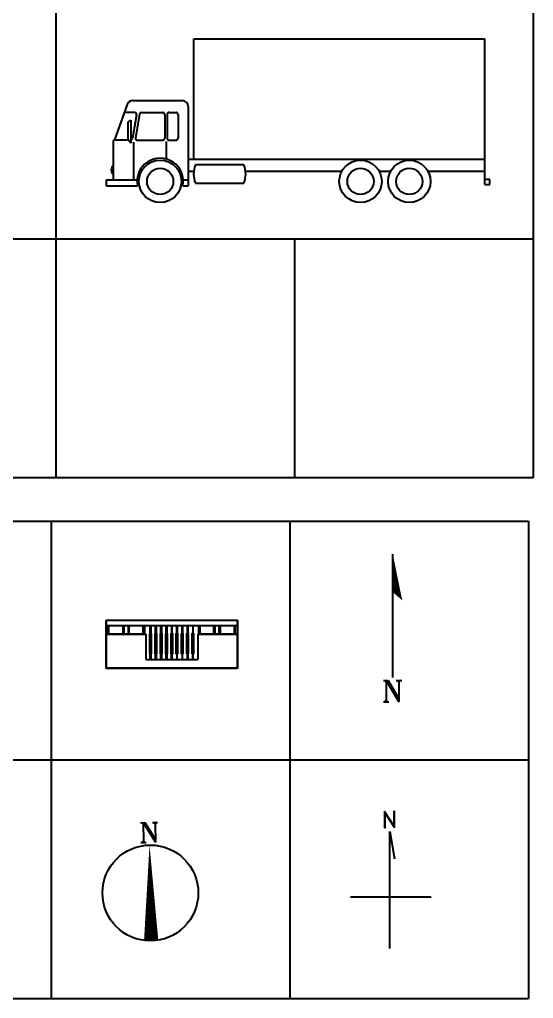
# Model space of a CAD drawing. Extents: x -72339 to 59654, y -38057 to 42097.
# Drawn here: x -17400 to -4479, y -38057 to -13449 of the extents above; entities that cross this region are included whole.
import ezdxf
from ezdxf.enums import TextEntityAlignment as Align

# ---------------------------------------------------------------- set-up
doc = ezdxf.new("R2010")
doc.units = 0
doc.header["$MEASUREMENT"] = 0
doc.layers.get('0').update_dxf_attribs({"linetype": 'CONTINUOUS'})
doc.layers.add('BIAO', color=7, linetype='CONTINUOUS')
doc.layers.add('WFRAME', color=7, linetype='CONTINUOUS')
doc.styles.add('DIM', font='txt')
doc.styles.add('ROMAND', font='ROMAND')
doc.styles.add('ROMANT', font='romant')
doc.styles.get("Standard").update_dxf_attribs({"font": 'TXT', "bigfont": 'HZTXT'})

# ---------------------------------------------------------------- blocks, each defined once
blk = doc.blocks.new('814')
at = {"color": 3, "linetype": 'Continuous'}
blk.add_3dface([(-1650, 0, -1100), (-1650, 0), (1650, 0), (1650, 0, -1100)], dxfattribs=at)
at = {"layer": 'WFRAME', "color": 3}
for points in [[(-1650, 1069), (-1650, 1069, -1100), (-1650, 1200, -1100), (-1650, 1200)], [(-1650, 1200, -1100), (-1650, 1069, -1100), (1650, 1069, -1100), (1650, 1200, -1100)], [(-1650, 1069, -49), (-1650, 851, -49), (-1650, 851, -65), (-1650, 1069, -65)], [(-1650, 1069, -512), (-1650, 851, -512), (-1650, 851, -528), (-1650, 1069, -528)], [(-1650, 1069, -600), (-1650, 851, -600), (-1650, 851, -617), (-1650, 1069, -617)], [(-1650, 1069, -1034), (-1650, 851, -1034), (-1650, 851, -1050), (-1650, 1069, -1050)], [(-689, 1069, -1100), (-689, 851, -1100), (-716, 851, -1100), (-716, 1069, -1100)], [(1650, 1069), (1650, 1069, -1100), (1650, 1200, -1100), (1650, 1200)], [(1650, 1069, -49), (1650, 851, -49), (1650, 851, -65), (1650, 1069, -65)], [(1650, 1069, -512), (1650, 851, -512), (1650, 851, -528), (1650, 1069, -528)], [(1650, 1069, -600), (1650, 851, -600), (1650, 851, -617), (1650, 1069, -617)], [(1650, 1069, -1034), (1650, 851, -1034), (1650, 851, -1050), (1650, 1069, -1050)], [(-1650, 851), (-1650, 851, -1100), (-1650, 0, -1100), (-1650, 0)], [(-553, 358, -1100), (-553, 873, -1100), (-519, 873, -1100), (-519, 358, -1100)], [(-419, 358, -1100), (-419, 873, -1100), (-386, 873, -1100), (-386, 358, -1100)], [(-286, 358, -1100), (-286, 873, -1100), (-253, 873, -1100), (-253, 358, -1100)], [(-153, 358, -1100), (-153, 873, -1100), (-119, 873, -1100), (-119, 358, -1100)], [(-19, 358, -1100), (-19, 870, -1100), (14, 873, -1100), (14, 358, -1100)], [(147, 873, -1100), (147, 358, -1100), (114, 358, -1100), (114, 870, -1100)], [(281, 873, -1100), (281, 358, -1100), (247, 358, -1100), (247, 870, -1100)], [(381, 358, -1100), (381, 870, -1100), (414, 873, -1100), (414, 358, -1100)], [(514, 358, -1100), (514, 870, -1100), (547, 873, -1100), (547, 358, -1100)], [(1650, 851), (1650, 851, -1100), (1650, 0, -1100), (1650, 0)]]:
    blk.add_3dface(points, dxfattribs=at)
at = {"layer": 'WFRAME', "color": 3, "invisible_edges": 10}
for points in [[(-1608, 1069, -1100), (-1608, 851, -1100), (-1581, 851, -1100), (-1581, 1069, -1100)], [(-1228, 1069, -1100), (-1228, 851, -1100), (-1201, 851, -1100), (-1201, 1069, -1100)], [(-1095, 1069, -1100), (-1095, 851, -1100), (-1069, 851, -1100), (-1069, 1069, -1100)], [(-527, 1069, -1100), (-527, 873, -1100), (-540, 873, -1100), (-540, 1069, -1100)], [(-394, 1069, -1100), (-394, 873, -1100), (-407, 873, -1100), (-407, 1069, -1100)], [(-260, 1069, -1100), (-260, 873, -1100), (-274, 873, -1100), (-274, 1069, -1100)], [(-127, 1069, -1100), (-127, 873, -1100), (-140, 873, -1100), (-140, 1069, -1100)], [(-7, 1069, -1100), (-7, 873, -1100), (6, 873, -1100), (6, 1069, -1100)], [(139, 1069, -1100), (139, 873, -1100), (126, 873, -1100), (126, 1069, -1100)], [(273, 1069, -1100), (273, 873, -1100), (260, 873, -1100), (260, 1069, -1100)], [(406, 1069, -1100), (406, 873, -1100), (393, 873, -1100), (393, 1069, -1100)], [(526, 1069, -1100), (526, 873, -1100), (539, 873, -1100), (539, 1069, -1100)], [(706, 1069, -1100), (706, 851, -1100), (680, 851, -1100), (680, 1069, -1100)], [(1086, 1069, -1100), (1086, 851, -1100), (1059, 851, -1100), (1059, 1069, -1100)], [(1218, 1069, -1100), (1218, 851, -1100), (1192, 851, -1100), (1192, 1069, -1100)], [(1572, 1069, -1100), (1572, 851, -1100), (1598, 851, -1100), (1598, 1069, -1100)], [(-1650, 851, -1100), (-653, 851, -1100), (-653, 851, -1100), (-1650, 851, -1100)], [(-1650, 0, -1100), (-1650, 851, -1100), (-653, 851, -1100), (-653, 218, -1100)], [(1650, 851, -1100), (653, 851, -1100), (653, 851, -1100), (1650, 851, -1100)], [(653, 851, -1100), (653, 218, -1100), (1650, 0, -1100), (1650, 851, -1100)], [(-541, 218, -1100), (-541, 358, -1100), (-528, 358, -1100), (-528, 218, -1100)], [(-408, 218, -1100), (-408, 358, -1100), (-395, 358, -1100), (-395, 218, -1100)], [(-275, 218, -1100), (-275, 358, -1100), (-262, 358, -1100), (-262, 218, -1100)], [(-142, 218, -1100), (-142, 358, -1100), (-128, 358, -1100), (-128, 218, -1100)], [(-8, 218, -1100), (-8, 359, -1100), (5, 359, -1100), (5, 218, -1100)], [(138, 218, -1100), (138, 359, -1100), (125, 359, -1100), (125, 218, -1100)], [(272, 218, -1100), (272, 359, -1100), (258, 359, -1100), (258, 218, -1100)], [(392, 218, -1100), (392, 359, -1100), (405, 359, -1100), (405, 218, -1100)], [(538, 218, -1100), (538, 359, -1100), (525, 359, -1100), (525, 218, -1100)], [(-653, 218, -1100), (653, 218, -1100), (1650, 0, -1100), (-1650, 0, -1100)]]:
    blk.add_3dface(points, dxfattribs=at)
at = {"color": 3, "style": 'DIM', "flags": 1}
for tag in ['XVALUE', 'YVALUE']:
    blk.add_attdef(tag, (-999999, -999999), '', height=0.02, dxfattribs=at)
blk = doc.blocks.new('1101')
at = {"color": 4}
blk.add_lwpolyline([(-21, 1205, 0, 360, 0), (21, -1205, 360, 360, 0)], format="xyseb", dxfattribs=at)
at = {"layer": 'BIAO', "color": 4}
blk.add_circle((0, 0), 1205, dxfattribs=at)
at = {"color": 4, "style": 'ROMANT'}
blk.add_text('N', height=500, rotation=1, dxfattribs=at).set_placement((-27, 1521), align=Align.MIDDLE)
at = {"color": 4, "flags": 1}
for tag in ['XVALUE', 'YVALUE']:
    blk.add_attdef(tag, (20132, 24668), '', height=0.02, dxfattribs=at)
blk = doc.blocks.new('1102')
at = {"color": 4}
blk.add_lwpolyline([(0, 3100, 0, 180, 0), (94, 2176, 180, 0, 0), (240, 1935, 0, 0, 0)], format="xyseb", dxfattribs=at)
at = {"layer": 'BIAO', "color": 4}
blk.add_line((0, 0), (0, 3100), dxfattribs=at)
at = {"color": 4, "style": 'ROMANT'}
blk.add_text('N', height=532, dxfattribs=at).set_placement((-7, -343), align=Align.MIDDLE)
at = {"color": 4, "flags": 1}
for tag in ['XVALUE', 'YVALUE']:
    blk.add_attdef(tag, (19592, 26500), '', height=0.02, dxfattribs=at)
blk = doc.blocks.new('1104')
at = {"color": 4}
for p, q in [((0, 1643), (117, 957)), ((0, -1299), (0, 1643)), ((-987, 0), (1038, 0))]:
    blk.add_line(p, q, dxfattribs=at)
at = {"color": 4, "style": 'ROMAND'}
blk.add_text('N', height=422, dxfattribs=at).set_placement((-6, 1730), align=Align.CENTER)
at = {"color": 4, "style": 'ROMAND', "flags": 1}
for tag in ['XVALUE', 'YVALUE']:
    blk.add_attdef(tag, (-13612, -13796), '', height=0.02, dxfattribs=at)
blk = doc.blocks.new('1661')
for p, q in [((2247, 4162), (9564, 4162)), ((2247, 1139), (2247, 4162)), ((9564, 500), (9564, 4162)), ((569, 2511), (257, 1623)), ((713, 2613), (1957, 2613)), ((757, 2312), (535, 2312)), ((807, 2253), (705, 1665)), ((884, 2272), (780, 1676)), ((934, 2314), (1467, 2314)), ((1518, 2263), (1518, 1667)), ((1574, 2263), (1574, 1667)), ((1625, 2314), (1803, 2314)), ((1853, 2263), (1853, 1667)), ((2109, 2461), (2109, 468)), ((595, 2074), (666, 2122)), ((595, 1623), (595, 2074)), ((666, 2122), (666, 1540)), ((217, 1572), (217, 620)), ((268, 1623), (595, 1623)), ((666, 1540), (595, 1623)), ((738, 620), (738, 1563)), ((830, 1617), (1467, 1617)), ((1558, 1140), (1558, 1587)), ((1625, 1617), (1803, 1617)), ((2109, 1139), (9564, 1139)), ((3509, 996), (2289, 996)), ((2109, 835), (2248, 835)), ((3550, 835), (5971, 835)), ((6909, 835), (7196, 835)), ((8135, 835), (9564, 835)), ((45, 620), (45, 468)), ((45, 620), (823, 620)), ((1982, 620), (2109, 620)), ((2289, 537), (3509, 537)), ((9688, 626), (9564, 626)), ((9564, 500), (9688, 500)), ((9688, 500), (9688, 626)), ((45, 468), (832, 468)), ((1972, 468), (2109, 468))]:
    blk.add_line(p, q)
for centre, radius in [((1402, 581), 533), ((6440, 581), 533), ((7666, 581), 533), ((1402, 581), 331), ((6440, 581), 331), ((7666, 581), 331)]:
    blk.add_circle(centre, radius)
for centre, radius, start, end in [((713, 2461), 152, 90, 160.6182), ((1957, 2461), 152, 0, 90), ((757, 2261), 50.8, 350.1003, 90), ((934, 2263), 50.8, 90, 170.1003), ((1467, 2263), 50.8, 0, 90), ((1625, 2263), 50.8, 90, 180), ((1803, 2263), 50.8, 0, 90), ((268, 1572), 50.8, 90, 180), ((655, 1674), 50.8, 283.0759, 350.1003), ((830, 1667), 50.8, 170.1003, 270), ((1467, 1667), 50.8, 270, 0), ((1625, 1667), 50.8, 180, 270), ((1803, 1667), 50.8, 270, 0), ((1402, 581), 581, 348.781, 191.219), ((2850, 766), 606, 157.7648, 202.2352), ((2948, 766), 606, 337.7648, 22.2352), ((325, 868), 153, 134.8438, 225.5129)]:
    blk.add_arc(centre, radius, start, end)
at = {"style": 'DIM', "flags": 1}
for tag in ['XVALUE', 'YVALUE']:
    blk.add_attdef(tag, (-999999, -999999), '', height=0.02, dxfattribs=at)

msp = doc.modelspace()

# ---------------------------------------------------------------- linework, layer by layer
for p, q in [((-16479, -24962), (-16479, 11038)), ((-4479, -24962), (-4479, 11038)), ((-58479, -18962), (-4479, -18962)), ((-10479, -24962), (-10479, -18962)), ((-58479, -24962), (-4479, -24962)), ((-40603, -26057), (-4603, -26057)), ((-16603, -26057), (-16603, -38057)), ((-10603, -26057), (-10603, -38057)), ((-4603, -26057), (-4603, -38057)), ((-40603, -32057), (-4603, -32057)), ((-40603, -38057), (-4603, -38057))]:
    msp.add_line(p, q)

# ---------------------------------------------------------------- block references
for name, p in [('1661', (-15267, -18098)), ('1102', (-8013, -29990)), ('814', (-13573, -29754, 1100)), ('1104', (-8090, -35502)), ('1101', (-14112, -35406))]:
    msp.add_blockref(name, p)

doc.saveas('drawing.dxf')
